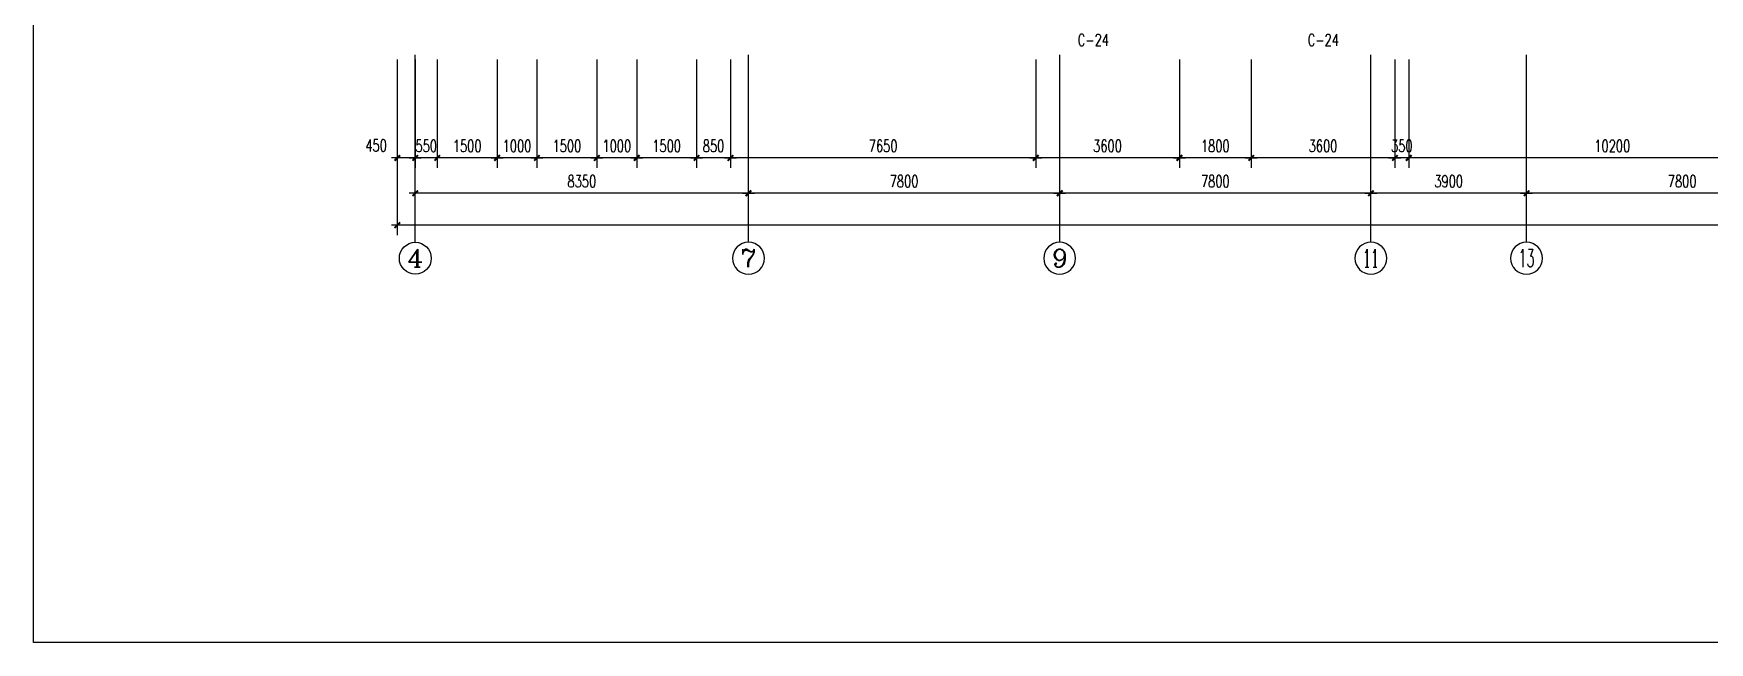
# Model space of a CAD drawing. Extents: x 816818 to 2098601, y 111417 to 390605.
# Drawn here: x 816818 to 858822, y 111417 to 126687 of the extents above; entities that cross this region are included whole.
import ezdxf
from ezdxf.enums import TextEntityAlignment as Align

# ---------------------------------------------------------------- set-up
doc = ezdxf.new("R2010")
doc.units = 0
doc.header["$LTSCALE"] = 1000
doc.header["$MEASUREMENT"] = 0
doc.layers.get('0').update_dxf_attribs({"linetype": 'CONTINUOUS'})
doc.layers.get('DEFPOINTS').update_dxf_attribs({"linetype": 'CONTINUOUS'})
for name, color, linetype in [('AXIS', 3, 'CONTINUOUS'), ('AXIS_TEXT', 7, 'CONTINUOUS'), ('MCB', 30, 'CONTINUOUS')]:
    doc.layers.add(name, color=color, linetype=linetype)
doc.styles.add('COMPLEX', font='COMPLEX')
doc.styles.add('DIM_FONT', font='SIMPLEX.shx', dxfattribs={"width": 0.7})
doc.styles.add('Z', font='romans', dxfattribs={"width": 0.8, "bigfont": 'z'})
doc.dimstyles.new('AXIS', dxfattribs={"dimtxt": 300, "dimasz": 1, "dimexe": 250, "dimexo": 300, "dimgap": 150, "dimtad": 1, "dimdec": 0, "dimzin": 0, "dimdsep": 46, "dimtxsty": 'DIM_FONT', "dimblk": '_DIMX', "dimcen": 2.5, "dimse1": 1, "dimse2": 1, "dimclrt": 7, "dimadec": 0, "dimazin": 0, "dimtfac": 1, "dimtdec": 0, "dimtix": 1, "dimtmove": 2, "dimatfit": 3, "dimldrblk": '_DIMX', "dimfxl": 1, "dimarcsym": 0})
doc.dimstyles.new('DIMN', dxfattribs={"dimtxt": 300, "dimasz": 1, "dimexe": 250, "dimexo": 300, "dimgap": 150, "dimtad": 1, "dimdec": 0, "dimzin": 0, "dimdsep": 46, "dimtxsty": 'DIM_FONT', "dimblk": '_DIMX', "dimcen": 2.5, "dimclrt": 7, "dimadec": 0, "dimazin": 0, "dimtfac": 1, "dimtdec": 0, "dimtix": 1, "dimtmove": 2, "dimatfit": 3, "dimldrblk": '_DIMX', "dimfxl": 1, "dimarcsym": 0})

# ---------------------------------------------------------------- blocks, each defined once
blk = doc.blocks.new('_AXISO')
blk.add_circle((0, 0), 0.5)
at = {"layer": 'AXIS_TEXT', "style": 'COMPLEX', "width": 1.041667}
blk.add_attdef('A', text='', height=0.56, dxfattribs=at).set_placement((-0.25, -0.28), (0.25, -0.28), align=Align.FIT)
blk = doc.blocks.new('_DIMX')
blk.add_line((-150, 0), (150, 0))
at = {"const_width": 50}
blk.add_lwpolyline([(-70, -70), (70, 70)], dxfattribs=at)
blk = doc.blocks.new('*D232')
at = {"layer": 'AXIS', "color": 0, "lineweight": -2, "transparency": 16777216}
blk.add_line((862035, 122681), (854237, 122681), dxfattribs=at)
at = {"layer": 'DEFPOINTS', "color": 0, "transparency": 16777216}
for p in [(854236, 126155), (862036, 126155), (854236, 122681)]:
    blk.add_point(p, dxfattribs=at)
at = {"layer": 'AXIS', "color": 0, "lineweight": -2, "transparency": 16777216, "rotation": 180}
blk.add_blockref('_DIMX', (854236, 122681), dxfattribs=at)
at = {"layer": 'AXIS', "color": 0, "lineweight": -2, "transparency": 16777216}
blk.add_blockref('_DIMX', (862036, 122681), dxfattribs=at)
at = {"layer": 'AXIS', "color": 7, "transparency": 16777216, "insert": (858136, 122981), "char_height": 300, "attachment_point": 5, "style": 'DIM_FONT'}
blk.add_mtext('7800', dxfattribs=at)
blk = doc.blocks.new('*D233')
at = {"layer": 'AXIS', "color": 0, "lineweight": -2, "transparency": 16777216}
blk.add_line((854235, 122681), (850337, 122681), dxfattribs=at)
at = {"layer": 'DEFPOINTS', "color": 0, "transparency": 16777216}
for p in [(850336, 126155), (854236, 126155), (850336, 122681)]:
    blk.add_point(p, dxfattribs=at)
at = {"layer": 'AXIS', "color": 0, "lineweight": -2, "transparency": 16777216, "rotation": 180}
blk.add_blockref('_DIMX', (850336, 122681), dxfattribs=at)
at = {"layer": 'AXIS', "color": 0, "lineweight": -2, "transparency": 16777216}
blk.add_blockref('_DIMX', (854236, 122681), dxfattribs=at)
at = {"layer": 'AXIS', "color": 7, "transparency": 16777216, "insert": (852286, 122981), "char_height": 300, "attachment_point": 5, "style": 'DIM_FONT'}
blk.add_mtext('3900', dxfattribs=at)
blk = doc.blocks.new('*D234')
at = {"layer": 'AXIS', "color": 0, "lineweight": -2, "transparency": 16777216}
blk.add_line((850335, 122681), (842537, 122681), dxfattribs=at)
at = {"layer": 'DEFPOINTS', "color": 0, "transparency": 16777216}
for p in [(842536, 126155), (850336, 126155), (842536, 122681)]:
    blk.add_point(p, dxfattribs=at)
at = {"layer": 'AXIS', "color": 0, "lineweight": -2, "transparency": 16777216, "rotation": 180}
blk.add_blockref('_DIMX', (842536, 122681), dxfattribs=at)
at = {"layer": 'AXIS', "color": 0, "lineweight": -2, "transparency": 16777216}
blk.add_blockref('_DIMX', (850336, 122681), dxfattribs=at)
at = {"layer": 'AXIS', "color": 7, "transparency": 16777216, "insert": (846436, 122981), "char_height": 300, "attachment_point": 5, "style": 'DIM_FONT'}
blk.add_mtext('7800', dxfattribs=at)
blk = doc.blocks.new('*D235')
at = {"layer": 'AXIS', "color": 0, "lineweight": -2, "transparency": 16777216}
blk.add_line((842535, 122681), (834737, 122681), dxfattribs=at)
at = {"layer": 'DEFPOINTS', "color": 0, "transparency": 16777216}
for p in [(834736, 126155), (842536, 126155), (834736, 122681)]:
    blk.add_point(p, dxfattribs=at)
at = {"layer": 'AXIS', "color": 0, "lineweight": -2, "transparency": 16777216, "rotation": 180}
blk.add_blockref('_DIMX', (834736, 122681), dxfattribs=at)
at = {"layer": 'AXIS', "color": 0, "lineweight": -2, "transparency": 16777216}
blk.add_blockref('_DIMX', (842536, 122681), dxfattribs=at)
at = {"layer": 'AXIS', "color": 7, "transparency": 16777216, "insert": (838636, 122981), "char_height": 300, "attachment_point": 5, "style": 'DIM_FONT'}
blk.add_mtext('7800', dxfattribs=at)
blk = doc.blocks.new('*D236')
at = {"layer": 'AXIS', "color": 0, "lineweight": -2, "transparency": 16777216}
blk.add_line((834735, 122681), (826387, 122681), dxfattribs=at)
at = {"layer": 'DEFPOINTS', "color": 0, "transparency": 16777216}
for p in [(826386, 126155), (834736, 126155), (826386, 122681)]:
    blk.add_point(p, dxfattribs=at)
at = {"layer": 'AXIS', "color": 0, "lineweight": -2, "transparency": 16777216, "rotation": 180}
blk.add_blockref('_DIMX', (826386, 122681), dxfattribs=at)
at = {"layer": 'AXIS', "color": 0, "lineweight": -2, "transparency": 16777216}
blk.add_blockref('_DIMX', (834736, 122681), dxfattribs=at)
at = {"layer": 'AXIS', "color": 7, "transparency": 16777216, "insert": (830561, 122981), "char_height": 300, "attachment_point": 5, "style": 'DIM_FONT'}
blk.add_mtext('8350', dxfattribs=at)
blk = doc.blocks.new('*D237')
at = {"layer": 'AXIS', "color": 0, "lineweight": -2, "transparency": 16777216}
for p, q in [((825936, 125855), (825936, 121631)), ((922586, 125855), (922586, 121631)), ((922585, 121881), (825937, 121881))]:
    blk.add_line(p, q, dxfattribs=at)
at = {"layer": 'DEFPOINTS', "color": 0, "transparency": 16777216}
for p in [(825936, 126155), (922586, 126155), (825936, 121881)]:
    blk.add_point(p, dxfattribs=at)
at = {"layer": 'AXIS', "color": 0, "lineweight": -2, "transparency": 16777216, "rotation": 180}
blk.add_blockref('_DIMX', (825936, 121881), dxfattribs=at)
at = {"layer": 'AXIS', "color": 0, "lineweight": -2, "transparency": 16777216}
blk.add_blockref('_DIMX', (922586, 121881), dxfattribs=at)
at = {"layer": 'AXIS', "color": 7, "transparency": 16777216, "insert": (874261, 122181), "char_height": 300, "attachment_point": 5, "style": 'DIM_FONT'}
blk.add_mtext('96650', dxfattribs=at)
blk = doc.blocks.new('*D239')
at = {"layer": 'AXIS', "color": 0, "lineweight": -2, "transparency": 16777216}
for p, q in [((851286, 126032), (851286, 123317)), ((861486, 126032), (861486, 123317)), ((861485, 123567), (851287, 123567))]:
    blk.add_line(p, q, dxfattribs=at)
at = {"layer": 'DEFPOINTS', "color": 0, "transparency": 16777216}
for p in [(851286, 126332), (861486, 126332), (851286, 123567)]:
    blk.add_point(p, dxfattribs=at)
at = {"layer": 'AXIS', "color": 0, "lineweight": -2, "transparency": 16777216, "rotation": 180}
blk.add_blockref('_DIMX', (851286, 123567), dxfattribs=at)
at = {"layer": 'AXIS', "color": 0, "lineweight": -2, "transparency": 16777216}
blk.add_blockref('_DIMX', (861486, 123567), dxfattribs=at)
at = {"layer": 'AXIS', "color": 7, "transparency": 16777216, "insert": (856386, 123867), "char_height": 300, "attachment_point": 5, "style": 'DIM_FONT'}
blk.add_mtext('10200', dxfattribs=at)
blk = doc.blocks.new('*D240')
at = {"layer": 'AXIS', "color": 0, "lineweight": -2, "transparency": 16777216}
for p, q in [((850936, 126032), (850936, 123317)), ((851286, 126032), (851286, 123317)), ((850935, 123567), (850934, 123567)), ((851286, 123567), (850936, 123567)), ((851287, 123567), (851288, 123567))]:
    blk.add_line(p, q, dxfattribs=at)
at = {"layer": 'DEFPOINTS', "color": 0, "transparency": 16777216}
for p in [(850936, 126332), (851286, 126332), (850936, 123567)]:
    blk.add_point(p, dxfattribs=at)
at = {"layer": 'AXIS', "color": 0, "lineweight": -2, "transparency": 16777216}
blk.add_blockref('_DIMX', (850936, 123567), dxfattribs=at)
at = {"layer": 'AXIS', "color": 0, "lineweight": -2, "transparency": 16777216, "rotation": 180}
blk.add_blockref('_DIMX', (851286, 123567), dxfattribs=at)
at = {"layer": 'AXIS', "color": 7, "transparency": 16777216, "insert": (851111, 123867), "char_height": 300, "attachment_point": 5, "style": 'DIM_FONT'}
blk.add_mtext('350', dxfattribs=at)
blk = doc.blocks.new('*D241')
at = {"layer": 'AXIS', "color": 0, "lineweight": -2, "transparency": 16777216}
for p, q in [((847336, 126032), (847336, 123317)), ((850936, 126032), (850936, 123317)), ((850935, 123567), (847337, 123567))]:
    blk.add_line(p, q, dxfattribs=at)
at = {"layer": 'DEFPOINTS', "color": 0, "transparency": 16777216}
for p in [(847336, 126332), (850936, 126332), (847336, 123567)]:
    blk.add_point(p, dxfattribs=at)
at = {"layer": 'AXIS', "color": 0, "lineweight": -2, "transparency": 16777216, "rotation": 180}
blk.add_blockref('_DIMX', (847336, 123567), dxfattribs=at)
at = {"layer": 'AXIS', "color": 0, "lineweight": -2, "transparency": 16777216}
blk.add_blockref('_DIMX', (850936, 123567), dxfattribs=at)
at = {"layer": 'AXIS', "color": 7, "transparency": 16777216, "insert": (849136, 123867), "char_height": 300, "attachment_point": 5, "style": 'DIM_FONT'}
blk.add_mtext('3600', dxfattribs=at)
blk = doc.blocks.new('*D242')
at = {"layer": 'AXIS', "color": 0, "lineweight": -2, "transparency": 16777216}
for p, q in [((845536, 126032), (845536, 123317)), ((847336, 126032), (847336, 123317)), ((847335, 123567), (845537, 123567))]:
    blk.add_line(p, q, dxfattribs=at)
at = {"layer": 'DEFPOINTS', "color": 0, "transparency": 16777216}
for p in [(845536, 126332), (847336, 126332), (845536, 123567)]:
    blk.add_point(p, dxfattribs=at)
at = {"layer": 'AXIS', "color": 0, "lineweight": -2, "transparency": 16777216, "rotation": 180}
blk.add_blockref('_DIMX', (845536, 123567), dxfattribs=at)
at = {"layer": 'AXIS', "color": 0, "lineweight": -2, "transparency": 16777216}
blk.add_blockref('_DIMX', (847336, 123567), dxfattribs=at)
at = {"layer": 'AXIS', "color": 7, "transparency": 16777216, "insert": (846436, 123867), "char_height": 300, "attachment_point": 5, "style": 'DIM_FONT'}
blk.add_mtext('1800', dxfattribs=at)
blk = doc.blocks.new('*D243')
at = {"layer": 'AXIS', "color": 0, "lineweight": -2, "transparency": 16777216}
for p, q in [((841936, 126032), (841936, 123317)), ((845536, 126032), (845536, 123317)), ((845535, 123567), (841937, 123567))]:
    blk.add_line(p, q, dxfattribs=at)
at = {"layer": 'DEFPOINTS', "color": 0, "transparency": 16777216}
for p in [(841936, 126332), (845536, 126332), (841936, 123567)]:
    blk.add_point(p, dxfattribs=at)
at = {"layer": 'AXIS', "color": 0, "lineweight": -2, "transparency": 16777216, "rotation": 180}
blk.add_blockref('_DIMX', (841936, 123567), dxfattribs=at)
at = {"layer": 'AXIS', "color": 0, "lineweight": -2, "transparency": 16777216}
blk.add_blockref('_DIMX', (845536, 123567), dxfattribs=at)
at = {"layer": 'AXIS', "color": 7, "transparency": 16777216, "insert": (843736, 123867), "char_height": 300, "attachment_point": 5, "style": 'DIM_FONT'}
blk.add_mtext('3600', dxfattribs=at)
blk = doc.blocks.new('*D244')
at = {"layer": 'AXIS', "color": 0, "lineweight": -2, "transparency": 16777216}
for p, q in [((833436, 126032), (833436, 123317)), ((834286, 126032), (834286, 123317)), ((834285, 123567), (833437, 123567))]:
    blk.add_line(p, q, dxfattribs=at)
at = {"layer": 'DEFPOINTS', "color": 0, "transparency": 16777216}
for p in [(833436, 126332), (834286, 126332), (833436, 123567)]:
    blk.add_point(p, dxfattribs=at)
at = {"layer": 'AXIS', "color": 0, "lineweight": -2, "transparency": 16777216, "rotation": 180}
blk.add_blockref('_DIMX', (833436, 123567), dxfattribs=at)
at = {"layer": 'AXIS', "color": 0, "lineweight": -2, "transparency": 16777216}
blk.add_blockref('_DIMX', (834286, 123567), dxfattribs=at)
at = {"layer": 'AXIS', "color": 7, "transparency": 16777216, "insert": (833861, 123867), "char_height": 300, "attachment_point": 5, "style": 'DIM_FONT'}
blk.add_mtext('850', dxfattribs=at)
blk = doc.blocks.new('*D245')
at = {"layer": 'AXIS', "color": 0, "lineweight": -2, "transparency": 16777216}
for p, q in [((826936, 126032), (826936, 123317)), ((828436, 126032), (828436, 123317)), ((828435, 123567), (826937, 123567))]:
    blk.add_line(p, q, dxfattribs=at)
at = {"layer": 'DEFPOINTS', "color": 0, "transparency": 16777216}
for p in [(826936, 126332), (828436, 126332), (826936, 123567)]:
    blk.add_point(p, dxfattribs=at)
at = {"layer": 'AXIS', "color": 0, "lineweight": -2, "transparency": 16777216, "rotation": 180}
blk.add_blockref('_DIMX', (826936, 123567), dxfattribs=at)
at = {"layer": 'AXIS', "color": 0, "lineweight": -2, "transparency": 16777216}
blk.add_blockref('_DIMX', (828436, 123567), dxfattribs=at)
at = {"layer": 'AXIS', "color": 7, "transparency": 16777216, "insert": (827686, 123867), "char_height": 300, "attachment_point": 5, "style": 'DIM_FONT'}
blk.add_mtext('1500', dxfattribs=at)
blk = doc.blocks.new('*D246')
at = {"layer": 'AXIS', "color": 0, "lineweight": -2, "transparency": 16777216}
for p, q in [((826386, 126032), (826386, 123317)), ((826936, 126032), (826936, 123317)), ((826385, 123567), (826384, 123567)), ((826936, 123567), (826386, 123567)), ((826937, 123567), (826938, 123567))]:
    blk.add_line(p, q, dxfattribs=at)
at = {"layer": 'DEFPOINTS', "color": 0, "transparency": 16777216}
for p in [(826386, 126332), (826936, 126332), (826386, 123567)]:
    blk.add_point(p, dxfattribs=at)
at = {"layer": 'AXIS', "color": 0, "lineweight": -2, "transparency": 16777216}
blk.add_blockref('_DIMX', (826386, 123567), dxfattribs=at)
at = {"layer": 'AXIS', "color": 0, "lineweight": -2, "transparency": 16777216, "rotation": 180}
blk.add_blockref('_DIMX', (826936, 123567), dxfattribs=at)
at = {"layer": 'AXIS', "color": 7, "transparency": 16777216, "insert": (826661, 123867), "char_height": 300, "attachment_point": 5, "style": 'DIM_FONT'}
blk.add_mtext('550', dxfattribs=at)
blk = doc.blocks.new('*D248')
at = {"layer": 'AXIS', "color": 0, "lineweight": -2, "transparency": 16777216}
for p, q in [((834286, 126032), (834286, 123317)), ((841936, 126032), (841936, 123317)), ((841935, 123567), (834287, 123567))]:
    blk.add_line(p, q, dxfattribs=at)
at = {"layer": 'DEFPOINTS', "color": 0, "transparency": 16777216}
for p in [(834286, 126332), (841936, 126332), (834286, 123567)]:
    blk.add_point(p, dxfattribs=at)
at = {"layer": 'AXIS', "color": 0, "lineweight": -2, "transparency": 16777216, "rotation": 180}
blk.add_blockref('_DIMX', (834286, 123567), dxfattribs=at)
at = {"layer": 'AXIS', "color": 0, "lineweight": -2, "transparency": 16777216}
blk.add_blockref('_DIMX', (841936, 123567), dxfattribs=at)
at = {"layer": 'AXIS', "color": 7, "transparency": 16777216, "insert": (838111, 123867), "char_height": 300, "attachment_point": 5, "style": 'DIM_FONT'}
blk.add_mtext('7650', dxfattribs=at)
blk = doc.blocks.new('*D264')
at = {"layer": 'AXIS', "color": 0, "lineweight": -2, "transparency": 16777216}
for p, q in [((826386, 126032), (826386, 123317)), ((826936, 126032), (826936, 123317)), ((826385, 123567), (826384, 123567)), ((826936, 123567), (826386, 123567)), ((826937, 123567), (826938, 123567))]:
    blk.add_line(p, q, dxfattribs=at)
at = {"layer": 'DEFPOINTS', "color": 0, "transparency": 16777216}
for p in [(826386, 126332), (826936, 126332), (826386, 123567)]:
    blk.add_point(p, dxfattribs=at)
at = {"layer": 'AXIS', "color": 0, "lineweight": -2, "transparency": 16777216}
blk.add_blockref('_DIMX', (826386, 123567), dxfattribs=at)
at = {"layer": 'AXIS', "color": 0, "lineweight": -2, "transparency": 16777216, "rotation": 180}
blk.add_blockref('_DIMX', (826936, 123567), dxfattribs=at)
at = {"layer": 'AXIS', "color": 7, "transparency": 16777216, "insert": (826661, 123867), "char_height": 300, "attachment_point": 5, "style": 'DIM_FONT'}
blk.add_mtext('550', dxfattribs=at)
blk = doc.blocks.new('*D265')
at = {"layer": 'AXIS', "color": 0, "lineweight": -2, "transparency": 16777216}
for p, q in [((825936, 126032), (825936, 123317)), ((826386, 126032), (826386, 123317)), ((826385, 123567), (825937, 123567))]:
    blk.add_line(p, q, dxfattribs=at)
at = {"layer": 'DEFPOINTS', "color": 0, "transparency": 16777216}
for p in [(825936, 126332), (826386, 126332), (825936, 123567)]:
    blk.add_point(p, dxfattribs=at)
at = {"layer": 'AXIS', "color": 0, "lineweight": -2, "transparency": 16777216, "rotation": 180}
blk.add_blockref('_DIMX', (825936, 123567), dxfattribs=at)
at = {"layer": 'AXIS', "color": 0, "lineweight": -2, "transparency": 16777216}
blk.add_blockref('_DIMX', (826386, 123567), dxfattribs=at)
at = {"layer": 'AXIS', "color": 7, "transparency": 16777216, "insert": (825404, 123880), "char_height": 300, "attachment_point": 5, "style": 'DIM_FONT'}
blk.add_mtext('450', dxfattribs=at)
blk = doc.blocks.new('*D275')
at = {"layer": 'AXIS', "color": 0, "lineweight": -2, "transparency": 16777216}
for p, q in [((828436, 126032), (828436, 123317)), ((829436, 126032), (829436, 123317)), ((829435, 123567), (828437, 123567))]:
    blk.add_line(p, q, dxfattribs=at)
at = {"layer": 'DEFPOINTS', "color": 0, "transparency": 16777216}
for p in [(828436, 126332), (829436, 126332), (828436, 123567)]:
    blk.add_point(p, dxfattribs=at)
at = {"layer": 'AXIS', "color": 0, "lineweight": -2, "transparency": 16777216, "rotation": 180}
blk.add_blockref('_DIMX', (828436, 123567), dxfattribs=at)
at = {"layer": 'AXIS', "color": 0, "lineweight": -2, "transparency": 16777216}
blk.add_blockref('_DIMX', (829436, 123567), dxfattribs=at)
at = {"layer": 'AXIS', "color": 7, "transparency": 16777216, "insert": (828936, 123867), "char_height": 300, "attachment_point": 5, "style": 'DIM_FONT'}
blk.add_mtext('1000', dxfattribs=at)
blk = doc.blocks.new('*D276')
at = {"layer": 'AXIS', "color": 0, "lineweight": -2, "transparency": 16777216}
for p, q in [((829436, 126032), (829436, 123317)), ((830936, 126032), (830936, 123317)), ((830935, 123567), (829437, 123567))]:
    blk.add_line(p, q, dxfattribs=at)
at = {"layer": 'DEFPOINTS', "color": 0, "transparency": 16777216}
for p in [(829436, 126332), (830936, 126332), (829436, 123567)]:
    blk.add_point(p, dxfattribs=at)
at = {"layer": 'AXIS', "color": 0, "lineweight": -2, "transparency": 16777216, "rotation": 180}
blk.add_blockref('_DIMX', (829436, 123567), dxfattribs=at)
at = {"layer": 'AXIS', "color": 0, "lineweight": -2, "transparency": 16777216}
blk.add_blockref('_DIMX', (830936, 123567), dxfattribs=at)
at = {"layer": 'AXIS', "color": 7, "transparency": 16777216, "insert": (830186, 123867), "char_height": 300, "attachment_point": 5, "style": 'DIM_FONT'}
blk.add_mtext('1500', dxfattribs=at)
blk = doc.blocks.new('*D277')
at = {"layer": 'AXIS', "color": 0, "lineweight": -2, "transparency": 16777216}
for p, q in [((830936, 126032), (830936, 123317)), ((831936, 126032), (831936, 123317)), ((831935, 123567), (830937, 123567))]:
    blk.add_line(p, q, dxfattribs=at)
at = {"layer": 'DEFPOINTS', "color": 0, "transparency": 16777216}
for p in [(830936, 126332), (831936, 126332), (830936, 123567)]:
    blk.add_point(p, dxfattribs=at)
at = {"layer": 'AXIS', "color": 0, "lineweight": -2, "transparency": 16777216, "rotation": 180}
blk.add_blockref('_DIMX', (830936, 123567), dxfattribs=at)
at = {"layer": 'AXIS', "color": 0, "lineweight": -2, "transparency": 16777216}
blk.add_blockref('_DIMX', (831936, 123567), dxfattribs=at)
at = {"layer": 'AXIS', "color": 7, "transparency": 16777216, "insert": (831436, 123867), "char_height": 300, "attachment_point": 5, "style": 'DIM_FONT'}
blk.add_mtext('1000', dxfattribs=at)
blk = doc.blocks.new('*D278')
at = {"layer": 'AXIS', "color": 0, "lineweight": -2, "transparency": 16777216}
for p, q in [((831936, 126032), (831936, 123317)), ((833436, 126032), (833436, 123317)), ((833435, 123567), (831937, 123567))]:
    blk.add_line(p, q, dxfattribs=at)
at = {"layer": 'DEFPOINTS', "color": 0, "transparency": 16777216}
for p in [(831936, 126332), (833436, 126332), (831936, 123567)]:
    blk.add_point(p, dxfattribs=at)
at = {"layer": 'AXIS', "color": 0, "lineweight": -2, "transparency": 16777216, "rotation": 180}
blk.add_blockref('_DIMX', (831936, 123567), dxfattribs=at)
at = {"layer": 'AXIS', "color": 0, "lineweight": -2, "transparency": 16777216}
blk.add_blockref('_DIMX', (833436, 123567), dxfattribs=at)
at = {"layer": 'AXIS', "color": 7, "transparency": 16777216, "insert": (832686, 123867), "char_height": 300, "attachment_point": 5, "style": 'DIM_FONT'}
blk.add_mtext('1500', dxfattribs=at)

msp = doc.modelspace()

# ---------------------------------------------------------------- linework, layer by layer
at = {"layer": 'AXIS'}
for p, q in [((826385.9, 121451.5), (826385.9, 126154.9)), ((826386.2, 121451.5), (826386.2, 126154.9)), ((834736.2, 121451.5), (834736.2, 126154.9)), ((842536.2, 121451.5), (842536.2, 126154.9)), ((850336.2, 121451.5), (850336.2, 126154.9)), ((854236.2, 121451.5), (854236.2, 126154.9))]:
    msp.add_line(p, q, dxfattribs=at)
at = {"layer": 'MCB'}
msp.add_lwpolyline([(816818, 156595.1), (933587.8, 156595.1), (933587.8, 111417.1), (816818, 111417.1)], close=True, dxfattribs=at)

# ---------------------------------------------------------------- block references
at = {"layer": 'AXIS'}
ref = msp.add_blockref('_AXISO', (826386.2, 121051.5), dxfattribs=dict(at, xscale=800, yscale=800, zscale=800))
ref.add_attrib('A', '4', dxfattribs={"layer": 'AXIS_TEXT', "height": 448, "style": 'COMPLEX', "width": 1.171875}).set_placement((826186.2, 120827.5), (826586.2, 120827.5), align=Align.FIT)
ref = msp.add_blockref('_AXISO', (834736.2, 121051.5), dxfattribs=dict(at, xscale=-800, yscale=800, zscale=800, rotation=180))
ref.add_attrib('A', '7', dxfattribs={"layer": 'AXIS_TEXT', "height": 448, "style": 'COMPLEX', "width": 1.339286}).set_placement((834536.2, 120827.5), (834936.2, 120827.5), align=Align.FIT)
ref = msp.add_blockref('_AXISO', (842536.2, 121051.5), dxfattribs=dict(at, xscale=-800, yscale=800, zscale=800, rotation=180))
ref.add_attrib('A', '9', dxfattribs={"layer": 'AXIS_TEXT', "height": 448, "style": 'COMPLEX', "width": 1.339286}).set_placement((842336.2, 120827.5), (842736.2, 120827.5), align=Align.FIT)
ref = msp.add_blockref('_AXISO', (850336.2, 121051.5), dxfattribs=dict(at, xscale=-800, yscale=800, zscale=800, rotation=180))
ref.add_attrib('A', '11', dxfattribs={"layer": 'AXIS_TEXT', "height": 448, "style": 'COMPLEX', "width": 0.78125}).set_placement((850136.2, 120827.5), (850536.2, 120827.5), align=Align.FIT)
ref = msp.add_blockref('_AXISO', (854236.2, 121051.5), dxfattribs=dict(at, xscale=-800, yscale=800, zscale=800, rotation=180))
ref.add_attrib('A', '13', dxfattribs={"layer": 'AXIS_TEXT', "height": 448, "style": 'COMPLEX', "width": 0.646552}).set_placement((854036.2, 120827.5), (854436.2, 120827.5), align=Align.FIT)

# ---------------------------------------------------------------- texts
at = {"layer": 'MCB', "style": 'Z', "width": 0.7}
for p in [(842988.9, 126374), (848752.1, 126374)]:
    msp.add_text('C-24', height=300, dxfattribs=at).set_placement(p)

# ---------------------------------------------------------------- dimensions: what is measured, and where the dimension line sits
at = {"layer": 'AXIS'}
dim = msp.add_linear_dim(base=(825936.1, 123566.6), p1=(826385.9, 126332.2), p2=(825936.1, 126332.2), angle=180, dimstyle='DIMN', dxfattribs=at)
dim.commit()
dim.dimension.update_dxf_attribs({"geometry": '*D265', "text_midpoint": (825403.8, 123879.8), "dimtype": 161})
for p1, p2, distance, picture, middle in [((922586.1, 126154.9), (825936.1, 126154.9), 4274.4, '*D237', (874261.1, 122180.5)), ((826935.9, 126332.2), (826385.9, 126332.2), 2765.6, '*D264', (826660.9, 123866.6)), ((826936.2, 126332.2), (826386.2, 126332.2), 2765.6, '*D246', (826661.2, 123866.6)), ((828436.1, 126332.2), (826936.2, 126332.2), 2765.6, '*D245', (827686.1, 123866.6)), ((829436.1, 126332.2), (828436.1, 126332.2), 2765.6, '*D275', (828936.1, 123866.6)), ((830936.1, 126332.2), (829436.1, 126332.2), 2765.6, '*D276', (830186.1, 123866.6)), ((831936.1, 126332.2), (830936.1, 126332.2), 2765.6, '*D277', (831436.1, 123866.6)), ((833436.1, 126332.2), (831936.1, 126332.2), 2765.6, '*D278', (832686.1, 123866.6)), ((834286.1, 126332.2), (833436.1, 126332.2), 2765.6, '*D244', (833861.1, 123866.6)), ((841935.9, 126332.2), (834286.1, 126332.2), 2765.6, '*D248', (838111, 123866.6)), ((845536.1, 126332.2), (841935.9, 126332.2), 2765.6, '*D243', (843736, 123866.6)), ((847336.1, 126332.2), (845536.1, 126332.2), 2765.6, '*D242', (846436.1, 123866.6)), ((850936.2, 126332.2), (847336.1, 126332.2), 2765.6, '*D241', (849136.1, 123866.6)), ((851286.1, 126332.2), (850936.2, 126332.2), 2765.6, '*D240', (851111.1, 123866.6)), ((861486.1, 126332.2), (851286.1, 126332.2), 2765.6, '*D239', (856386.1, 123866.6))]:
    dim = msp.add_aligned_dim(p1=p1, p2=p2, distance=distance, dimstyle='DIMN', dxfattribs=at)
    dim.commit()
    dim.dimension.update_dxf_attribs({"geometry": picture, "text_midpoint": middle})
for base, p1, p2, picture, middle in [((826386.2, 122680.5), (834736.2, 126154.9), (826386.2, 126154.9), '*D236', (830561.2, 122980.5)), ((834736.2, 122680.5), (842536.2, 126154.9), (834736.2, 126154.9), '*D235', (838636.2, 122980.5)), ((842536.2, 122680.5), (850336.2, 126154.9), (842536.2, 126154.9), '*D234', (846436.2, 122980.5)), ((850336.2, 122680.5), (854236.2, 126154.9), (850336.2, 126154.9), '*D233', (852286.2, 122980.5)), ((854236.2, 122680.5), (862036.2, 126154.9), (854236.2, 126154.9), '*D232', (858136.2, 122980.5))]:
    dim = msp.add_linear_dim(base=base, p1=p1, p2=p2, angle=180, dimstyle='AXIS', dxfattribs=at)
    dim.commit()
    dim.dimension.update_dxf_attribs({"geometry": picture, "text_midpoint": middle})

doc.saveas('drawing.dxf')
